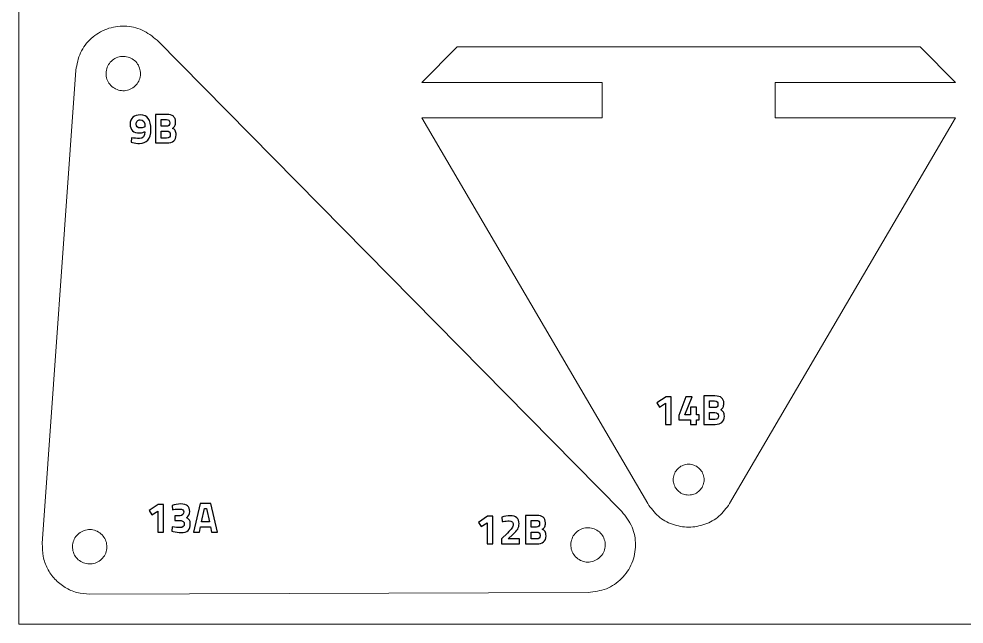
# Model space of a CAD drawing. Header units: millimetres. Extents: x -81 to 463, y -143 to -16.
# Drawn here: x -80.7 to -1, y -129 to -78 of the extents above; entities that cross this region are included whole.
import ezdxf

# ---------------------------------------------------------------- set-up
doc = ezdxf.new("R2010")
doc.units = ezdxf.units.MM
doc.header["$MEASUREMENT"] = 0
doc.layers.add('Layer 1', color=7, linetype='Continuous')

msp = doc.modelspace()

# ---------------------------------------------------------------- linework, layer by layer
at = {"layer": 'Layer 1', "lineweight": 20}
msp.add_open_spline([(-80.65, -129.04), (-80.65, -129.04), (66.881, -129.04), (66.881, -129.04), (66.881, -129.04), (66.881, -129.04), (66.881, -27.017), (66.881, -27.017), (66.881, -27.017), (66.881, -27.017), (-80.65, -27.017), (-80.65, -27.017), (-80.65, -27.017), (-80.65, -27.017), (-80.65, -129.04), (-80.65, -129.04), (-80.65, -129.04), (-80.65, -129.04), (-80.65, -129.04), (-80.65, -129.04)], degree=3, knots=[0, 0, 0, 0, 0.166667, 0.166667, 0.166667, 0.166667, 0.333333, 0.333333, 0.333333, 0.333333, 0.5, 0.5, 0.5, 0.5, 0.666667, 0.666667, 0.666667, 0.666667, 1, 1, 1, 1], dxfattribs=at)
at = {"layer": 'Layer 1', "lineweight": 9}
for points, knots in [([(-69.007, -79.811), (-69.408, -79.487), (-69.809, -79.162), (-70.268, -78.948), (-70.268, -78.948), (-70.719, -78.737), (-71.227, -78.633), (-71.734, -78.621), (-71.734, -78.621), (-72.249, -78.608), (-72.763, -78.69), (-73.242, -78.867), (-73.242, -78.867), (-73.72, -79.043), (-74.164, -79.315), (-74.547, -79.659), (-74.547, -79.659), (-74.924, -79.998), (-75.243, -80.407), (-75.449, -80.861), (-75.449, -80.861), (-75.659, -81.322), (-75.753, -81.829), (-75.846, -82.336)], [0, 0, 0, 0, 0.142857, 0.142857, 0.142857, 0.142857, 0.285714, 0.285714, 0.285714, 0.285714, 0.428571, 0.428571, 0.428571, 0.428571, 0.571429, 0.571429, 0.571429, 0.571429, 0.714286, 0.714286, 0.714286, 0.714286, 1, 1, 1, 1]), ([(-73.298, -82.462), (-73.299, -82.632), (-73.3, -82.803), (-73.264, -82.967), (-73.264, -82.967), (-73.228, -83.129), (-73.157, -83.284), (-73.063, -83.423), (-73.063, -83.423), (-72.968, -83.564), (-72.85, -83.689), (-72.713, -83.789), (-72.713, -83.789), (-72.577, -83.889), (-72.422, -83.965), (-72.259, -84.012), (-72.259, -84.012), (-72.098, -84.058), (-71.93, -84.077), (-71.763, -84.066), (-71.763, -84.066), (-71.594, -84.055), (-71.427, -84.014), (-71.272, -83.946), (-71.272, -83.946), (-71.117, -83.877), (-70.973, -83.782), (-70.851, -83.664), (-70.851, -83.664), (-70.731, -83.548), (-70.631, -83.412), (-70.556, -83.262), (-70.556, -83.262), (-70.481, -83.11), (-70.433, -82.945), (-70.415, -82.776), (-70.415, -82.776), (-70.397, -82.607), (-70.408, -82.436), (-70.449, -82.271), (-70.449, -82.271), (-70.489, -82.109), (-70.557, -81.954), (-70.65, -81.815), (-70.65, -81.815), (-70.744, -81.674), (-70.863, -81.549), (-71, -81.449), (-71, -81.449), (-71.136, -81.349), (-71.291, -81.273), (-71.454, -81.226), (-71.454, -81.226), (-71.614, -81.18), (-71.783, -81.161), (-71.95, -81.172), (-71.95, -81.172), (-72.119, -81.183), (-72.286, -81.224), (-72.441, -81.292), (-72.441, -81.292), (-72.596, -81.361), (-72.738, -81.456), (-72.861, -81.574), (-72.861, -81.574), (-72.983, -81.689), (-73.087, -81.826), (-73.156, -81.976), (-73.156, -81.976), (-73.227, -82.129), (-73.262, -82.295), (-73.298, -82.462)], [0, 0, 0, 0, 0.052632, 0.052632, 0.052632, 0.052632, 0.105263, 0.105263, 0.105263, 0.105263, 0.157895, 0.157895, 0.157895, 0.157895, 0.210526, 0.210526, 0.210526, 0.210526, 0.263158, 0.263158, 0.263158, 0.263158, 0.315789, 0.315789, 0.315789, 0.315789, 0.368421, 0.368421, 0.368421, 0.368421, 0.421053, 0.421053, 0.421053, 0.421053, 0.473684, 0.473684, 0.473684, 0.473684, 0.526316, 0.526316, 0.526316, 0.526316, 0.578947, 0.578947, 0.578947, 0.578947, 0.631579, 0.631579, 0.631579, 0.631579, 0.684211, 0.684211, 0.684211, 0.684211, 0.736842, 0.736842, 0.736842, 0.736842, 0.789474, 0.789474, 0.789474, 0.789474, 0.842105, 0.842105, 0.842105, 0.842105, 0.894737, 0.894737, 0.894737, 0.894737, 1, 1, 1, 1]), ([(-24.207, -118.163), (-24.055, -118.147), (-23.903, -118.132), (-23.761, -118.084), (-23.761, -118.084), (-23.62, -118.036), (-23.488, -117.957), (-23.373, -117.86), (-23.373, -117.86), (-23.257, -117.761), (-23.157, -117.644), (-23.081, -117.513), (-23.081, -117.513), (-23.005, -117.382), (-22.953, -117.236), (-22.927, -117.086), (-22.927, -117.086), (-22.901, -116.939), (-22.901, -116.787), (-22.927, -116.639), (-22.927, -116.639), (-22.953, -116.49), (-23.005, -116.344), (-23.081, -116.213), (-23.081, -116.213), (-23.157, -116.081), (-23.257, -115.963), (-23.373, -115.865), (-23.373, -115.865), (-23.488, -115.769), (-23.62, -115.693), (-23.761, -115.642), (-23.761, -115.642), (-23.903, -115.59), (-24.055, -115.563), (-24.207, -115.563), (-24.207, -115.563), (-24.359, -115.563), (-24.511, -115.59), (-24.654, -115.642), (-24.654, -115.642), (-24.795, -115.693), (-24.926, -115.769), (-25.041, -115.865), (-25.041, -115.865), (-25.158, -115.963), (-25.257, -116.081), (-25.333, -116.213), (-25.333, -116.213), (-25.409, -116.344), (-25.462, -116.49), (-25.488, -116.639), (-25.488, -116.639), (-25.514, -116.787), (-25.514, -116.939), (-25.488, -117.086), (-25.488, -117.086), (-25.462, -117.236), (-25.409, -117.382), (-25.333, -117.513), (-25.333, -117.513), (-25.257, -117.644), (-25.158, -117.761), (-25.041, -117.86), (-25.041, -117.86), (-24.926, -117.957), (-24.795, -118.036), (-24.654, -118.084), (-24.654, -118.084), (-24.511, -118.132), (-24.359, -118.147), (-24.207, -118.163)], [0, 0, 0, 0, 0.052632, 0.052632, 0.052632, 0.052632, 0.105263, 0.105263, 0.105263, 0.105263, 0.157895, 0.157895, 0.157895, 0.157895, 0.210526, 0.210526, 0.210526, 0.210526, 0.263158, 0.263158, 0.263158, 0.263158, 0.315789, 0.315789, 0.315789, 0.315789, 0.368421, 0.368421, 0.368421, 0.368421, 0.421053, 0.421053, 0.421053, 0.421053, 0.473684, 0.473684, 0.473684, 0.473684, 0.526316, 0.526316, 0.526316, 0.526316, 0.578947, 0.578947, 0.578947, 0.578947, 0.631579, 0.631579, 0.631579, 0.631579, 0.684211, 0.684211, 0.684211, 0.684211, 0.736842, 0.736842, 0.736842, 0.736842, 0.789474, 0.789474, 0.789474, 0.789474, 0.842105, 0.842105, 0.842105, 0.842105, 0.894737, 0.894737, 0.894737, 0.894737, 1, 1, 1, 1]), ([(-27.659, -118.884), (-27.383, -119.262), (-27.107, -119.639), (-26.761, -119.942), (-26.761, -119.942), (-26.419, -120.241), (-26.008, -120.467), (-25.574, -120.622), (-25.574, -120.622), (-25.134, -120.779), (-24.671, -120.863), (-24.207, -120.863), (-24.207, -120.863), (-23.744, -120.863), (-23.281, -120.779), (-22.841, -120.622), (-22.841, -120.622), (-22.407, -120.467), (-21.996, -120.241), (-21.654, -119.942), (-21.654, -119.942), (-21.307, -119.639), (-21.031, -119.262), (-20.756, -118.884)], [0, 0, 0, 0, 0.142857, 0.142857, 0.142857, 0.142857, 0.285714, 0.285714, 0.285714, 0.285714, 0.428571, 0.428571, 0.428571, 0.428571, 0.571429, 0.571429, 0.571429, 0.571429, 0.714286, 0.714286, 0.714286, 0.714286, 1, 1, 1, 1]), ([(-32.674, -126.362), (-32.15, -126.3), (-31.626, -126.238), (-31.143, -126.052), (-31.143, -126.052), (-30.668, -125.868), (-30.232, -125.565), (-29.867, -125.197), (-29.867, -125.197), (-29.495, -124.823), (-29.197, -124.382), (-28.996, -123.9), (-28.996, -123.9), (-28.796, -123.418), (-28.693, -122.895), (-28.689, -122.368), (-28.689, -122.368), (-28.685, -121.849), (-28.777, -121.327), (-28.982, -120.861), (-28.982, -120.861), (-29.19, -120.386), (-29.515, -119.971), (-29.84, -119.555)], [0, 0, 0, 0, 0.142857, 0.142857, 0.142857, 0.142857, 0.285714, 0.285714, 0.285714, 0.285714, 0.428571, 0.428571, 0.428571, 0.428571, 0.571429, 0.571429, 0.571429, 0.571429, 0.714286, 0.714286, 0.714286, 0.714286, 1, 1, 1, 1]), ([(-76.13, -122.361), (-76.131, -122.532), (-76.132, -122.702), (-76.096, -122.866), (-76.096, -122.866), (-76.061, -123.028), (-75.989, -123.183), (-75.895, -123.323), (-75.895, -123.323), (-75.8, -123.464), (-75.682, -123.588), (-75.545, -123.688), (-75.545, -123.688), (-75.409, -123.788), (-75.254, -123.864), (-75.091, -123.911), (-75.091, -123.911), (-74.931, -123.958), (-74.762, -123.976), (-74.596, -123.966), (-74.596, -123.966), (-74.426, -123.955), (-74.259, -123.914), (-74.104, -123.845), (-74.104, -123.845), (-73.949, -123.777), (-73.806, -123.681), (-73.684, -123.564), (-73.684, -123.564), (-73.563, -123.448), (-73.463, -123.311), (-73.389, -123.161), (-73.389, -123.161), (-73.314, -123.009), (-73.266, -122.844), (-73.247, -122.675), (-73.247, -122.675), (-73.229, -122.507), (-73.24, -122.335), (-73.281, -122.171), (-73.281, -122.171), (-73.321, -122.008), (-73.389, -121.853), (-73.482, -121.714), (-73.482, -121.714), (-73.576, -121.573), (-73.695, -121.449), (-73.832, -121.349), (-73.832, -121.349), (-73.969, -121.249), (-74.123, -121.172), (-74.286, -121.126), (-74.286, -121.126), (-74.447, -121.079), (-74.615, -121.061), (-74.782, -121.071), (-74.782, -121.071), (-74.951, -121.082), (-75.118, -121.123), (-75.273, -121.192), (-75.273, -121.192), (-75.428, -121.26), (-75.57, -121.356), (-75.694, -121.473), (-75.694, -121.473), (-75.815, -121.589), (-75.919, -121.725), (-75.988, -121.876), (-75.988, -121.876), (-76.059, -122.028), (-76.094, -122.195), (-76.13, -122.361)], [0, 0, 0, 0, 0.052632, 0.052632, 0.052632, 0.052632, 0.105263, 0.105263, 0.105263, 0.105263, 0.157895, 0.157895, 0.157895, 0.157895, 0.210526, 0.210526, 0.210526, 0.210526, 0.263158, 0.263158, 0.263158, 0.263158, 0.315789, 0.315789, 0.315789, 0.315789, 0.368421, 0.368421, 0.368421, 0.368421, 0.421053, 0.421053, 0.421053, 0.421053, 0.473684, 0.473684, 0.473684, 0.473684, 0.526316, 0.526316, 0.526316, 0.526316, 0.578947, 0.578947, 0.578947, 0.578947, 0.631579, 0.631579, 0.631579, 0.631579, 0.684211, 0.684211, 0.684211, 0.684211, 0.736842, 0.736842, 0.736842, 0.736842, 0.789474, 0.789474, 0.789474, 0.789474, 0.842105, 0.842105, 0.842105, 0.842105, 0.894737, 0.894737, 0.894737, 0.894737, 1, 1, 1, 1]), ([(-34.13, -122.205), (-34.132, -122.376), (-34.133, -122.546), (-34.097, -122.71), (-34.097, -122.71), (-34.061, -122.872), (-33.989, -123.028), (-33.896, -123.167), (-33.896, -123.167), (-33.8, -123.308), (-33.682, -123.432), (-33.546, -123.532), (-33.546, -123.532), (-33.409, -123.632), (-33.255, -123.708), (-33.092, -123.755), (-33.092, -123.755), (-32.931, -123.802), (-32.763, -123.82), (-32.596, -123.809), (-32.596, -123.809), (-32.427, -123.799), (-32.259, -123.758), (-32.104, -123.689), (-32.104, -123.689), (-31.949, -123.621), (-31.806, -123.525), (-31.684, -123.408), (-31.684, -123.408), (-31.564, -123.292), (-31.463, -123.155), (-31.389, -123.005), (-31.389, -123.005), (-31.314, -122.853), (-31.266, -122.688), (-31.247, -122.519), (-31.247, -122.519), (-31.229, -122.351), (-31.241, -122.179), (-31.281, -122.015), (-31.281, -122.015), (-31.321, -121.852), (-31.39, -121.697), (-31.482, -121.558), (-31.482, -121.558), (-31.576, -121.417), (-31.695, -121.293), (-31.832, -121.193), (-31.832, -121.193), (-31.969, -121.093), (-32.123, -121.016), (-32.286, -120.969), (-32.286, -120.969), (-32.447, -120.923), (-32.615, -120.905), (-32.782, -120.915), (-32.782, -120.915), (-32.951, -120.926), (-33.119, -120.967), (-33.274, -121.036), (-33.274, -121.036), (-33.428, -121.104), (-33.571, -121.2), (-33.694, -121.317), (-33.694, -121.317), (-33.816, -121.433), (-33.919, -121.569), (-33.989, -121.72), (-33.989, -121.72), (-34.059, -121.872), (-34.095, -122.039), (-34.13, -122.205)], [0, 0, 0, 0, 0.052632, 0.052632, 0.052632, 0.052632, 0.105263, 0.105263, 0.105263, 0.105263, 0.157895, 0.157895, 0.157895, 0.157895, 0.210526, 0.210526, 0.210526, 0.210526, 0.263158, 0.263158, 0.263158, 0.263158, 0.315789, 0.315789, 0.315789, 0.315789, 0.368421, 0.368421, 0.368421, 0.368421, 0.421053, 0.421053, 0.421053, 0.421053, 0.473684, 0.473684, 0.473684, 0.473684, 0.526316, 0.526316, 0.526316, 0.526316, 0.578947, 0.578947, 0.578947, 0.578947, 0.631579, 0.631579, 0.631579, 0.631579, 0.684211, 0.684211, 0.684211, 0.684211, 0.736842, 0.736842, 0.736842, 0.736842, 0.789474, 0.789474, 0.789474, 0.789474, 0.842105, 0.842105, 0.842105, 0.842105, 0.894737, 0.894737, 0.894737, 0.894737, 1, 1, 1, 1]), ([(-78.679, -122.235), (-78.675, -122.603), (-78.672, -122.971), (-78.606, -123.33), (-78.606, -123.33), (-78.54, -123.685), (-78.411, -124.031), (-78.243, -124.354), (-78.243, -124.354), (-78.072, -124.68), (-77.86, -124.983), (-77.61, -125.25), (-77.61, -125.25), (-77.36, -125.518), (-77.073, -125.749), (-76.758, -125.941), (-76.758, -125.941), (-76.448, -126.131), (-76.111, -126.282), (-75.761, -126.372), (-75.761, -126.372), (-75.407, -126.463), (-75.041, -126.49), (-74.674, -126.518)], [0, 0, 0, 0, 0.142857, 0.142857, 0.142857, 0.142857, 0.285714, 0.285714, 0.285714, 0.285714, 0.428571, 0.428571, 0.428571, 0.428571, 0.571429, 0.571429, 0.571429, 0.571429, 0.714286, 0.714286, 0.714286, 0.714286, 1, 1, 1, 1])]:
    msp.add_open_spline(points, degree=3, knots=knots, dxfattribs=at)
for points in [[(-69.007, -79.811), (-69.007, -79.811), (-29.84, -119.554), (-29.84, -119.554)], [(-46.707, -83.363), (-46.707, -83.363), (-43.707, -80.363), (-43.707, -80.363)], [(-43.707, -80.363), (-43.707, -80.363), (-4.707, -80.363), (-4.707, -80.363)], [(-4.707, -80.363), (-4.707, -80.363), (-1.707, -83.363), (-1.707, -83.363)], [(-78.679, -122.236), (-78.679, -122.236), (-75.846, -82.335), (-75.846, -82.335)], [(-73.298, -82.462), (-73.298, -82.462), (-73.298, -82.462), (-73.298, -82.462)], [(-31.507, -83.363), (-31.507, -83.363), (-46.707, -83.363), (-46.707, -83.363)], [(-31.507, -86.363), (-31.507, -86.363), (-31.507, -83.363), (-31.507, -83.363)], [(-1.707, -83.363), (-1.707, -83.363), (-16.907, -83.363), (-16.907, -83.363)], [(-16.907, -83.363), (-16.907, -83.363), (-16.907, -86.363), (-16.907, -86.363)], [(-46.707, -86.363), (-46.707, -86.363), (-31.507, -86.363), (-31.507, -86.363)], [(-27.659, -118.884), (-27.659, -118.884), (-46.707, -86.363), (-46.707, -86.363)], [(-1.707, -86.363), (-1.707, -86.363), (-20.756, -118.884), (-20.756, -118.884)], [(-16.907, -86.363), (-16.907, -86.363), (-1.707, -86.363), (-1.707, -86.363)], [(-24.207, -118.163), (-24.207, -118.163), (-24.207, -118.163), (-24.207, -118.163)], [(-76.13, -122.361), (-76.13, -122.361), (-76.13, -122.361), (-76.13, -122.361)], [(-34.13, -122.205), (-34.13, -122.205), (-34.13, -122.205), (-34.13, -122.205)], [(-32.674, -126.362), (-32.674, -126.362), (-74.674, -126.518), (-74.674, -126.518)]]:
    msp.add_open_spline(points, degree=3, dxfattribs=at)
at = {"layer": 'Layer 1'}
for points, knots in [([(-70.499, -88.093), (-70.187, -88.093), (-70.03, -87.902), (-70.03, -87.521), (-70.03, -87.521), (-70.03, -87.521), (-70.104, -87.546), (-70.104, -87.546), (-70.104, -87.546), (-70.267, -87.6), (-70.39, -87.627), (-70.475, -87.627), (-70.475, -87.627), (-70.731, -87.627), (-70.929, -87.564), (-71.067, -87.44), (-71.067, -87.44), (-71.206, -87.315), (-71.276, -87.13), (-71.276, -86.884), (-71.276, -86.884), (-71.276, -86.638), (-71.199, -86.447), (-71.046, -86.309), (-71.046, -86.309), (-70.893, -86.172), (-70.677, -86.103), (-70.395, -86.103), (-70.395, -86.103), (-70.114, -86.103), (-69.9, -86.207), (-69.752, -86.415), (-69.752, -86.415), (-69.603, -86.623), (-69.529, -86.932), (-69.529, -87.343), (-69.529, -87.343), (-69.529, -87.753), (-69.612, -88.051), (-69.776, -88.237), (-69.776, -88.237), (-69.941, -88.423), (-70.182, -88.516), (-70.499, -88.516), (-70.499, -88.516), (-70.683, -88.516), (-70.879, -88.49), (-71.089, -88.438), (-71.089, -88.438), (-71.089, -88.438), (-71.198, -88.413), (-71.198, -88.413), (-71.198, -88.413), (-71.198, -88.413), (-71.156, -88.04), (-71.156, -88.04), (-71.156, -88.04), (-70.916, -88.075), (-70.697, -88.093), (-70.499, -88.093)], [0, 0, 0, 0, 0.0625, 0.0625, 0.0625, 0.0625, 0.125, 0.125, 0.125, 0.125, 0.1875, 0.1875, 0.1875, 0.1875, 0.25, 0.25, 0.25, 0.25, 0.3125, 0.3125, 0.3125, 0.3125, 0.375, 0.375, 0.375, 0.375, 0.4375, 0.4375, 0.4375, 0.4375, 0.5, 0.5, 0.5, 0.5, 0.5625, 0.5625, 0.5625, 0.5625, 0.625, 0.625, 0.625, 0.625, 0.6875, 0.6875, 0.6875, 0.6875, 0.75, 0.75, 0.75, 0.75, 0.8125, 0.8125, 0.8125, 0.8125, 0.875, 0.875, 0.875, 0.875, 1, 1, 1, 1]), ([(-70.433, -87.204), (-70.324, -87.204), (-70.208, -87.182), (-70.083, -87.14), (-70.083, -87.14), (-70.083, -87.14), (-70.027, -87.122), (-70.027, -87.122), (-70.027, -87.122), (-70.027, -86.725), (-70.159, -86.526), (-70.422, -86.526), (-70.422, -86.526), (-70.535, -86.526), (-70.622, -86.557), (-70.683, -86.62), (-70.683, -86.62), (-70.744, -86.682), (-70.775, -86.77), (-70.775, -86.882), (-70.775, -86.882), (-70.775, -87.097), (-70.661, -87.204), (-70.433, -87.204)], [0, 0, 0, 0, 0.142857, 0.142857, 0.142857, 0.142857, 0.285714, 0.285714, 0.285714, 0.285714, 0.428571, 0.428571, 0.428571, 0.428571, 0.571429, 0.571429, 0.571429, 0.571429, 0.714286, 0.714286, 0.714286, 0.714286, 1, 1, 1, 1]), ([(-69.138, -86.075), (-69.138, -86.075), (-68.196, -86.075), (-68.196, -86.075), (-68.196, -86.075), (-67.947, -86.075), (-67.76, -86.125), (-67.635, -86.225), (-67.635, -86.225), (-67.51, -86.325), (-67.448, -86.486), (-67.448, -86.71), (-67.448, -86.71), (-67.448, -86.844), (-67.468, -86.95), (-67.508, -87.029), (-67.508, -87.029), (-67.548, -87.108), (-67.616, -87.178), (-67.713, -87.239), (-67.713, -87.239), (-67.607, -87.284), (-67.528, -87.348), (-67.478, -87.433), (-67.478, -87.433), (-67.427, -87.517), (-67.402, -87.635), (-67.402, -87.786), (-67.402, -87.786), (-67.402, -88.018), (-67.47, -88.191), (-67.607, -88.304), (-67.607, -88.304), (-67.743, -88.417), (-67.935, -88.474), (-68.182, -88.474), (-68.182, -88.474), (-68.182, -88.474), (-69.138, -88.474), (-69.138, -88.474), (-69.138, -88.474), (-69.138, -88.474), (-69.138, -86.075), (-69.138, -86.075)], [0, 0, 0, 0, 0.083333, 0.083333, 0.083333, 0.083333, 0.166667, 0.166667, 0.166667, 0.166667, 0.25, 0.25, 0.25, 0.25, 0.333333, 0.333333, 0.333333, 0.333333, 0.416667, 0.416667, 0.416667, 0.416667, 0.5, 0.5, 0.5, 0.5, 0.583333, 0.583333, 0.583333, 0.583333, 0.666667, 0.666667, 0.666667, 0.666667, 0.75, 0.75, 0.75, 0.75, 0.833333, 0.833333, 0.833333, 0.833333, 1, 1, 1, 1]), ([(-68.221, -86.491), (-68.221, -86.491), (-68.651, -86.491), (-68.651, -86.491), (-68.651, -86.491), (-68.651, -86.491), (-68.651, -87.062), (-68.651, -87.062), (-68.651, -87.062), (-68.651, -87.062), (-68.217, -87.062), (-68.217, -87.062), (-68.217, -87.062), (-68.034, -87.062), (-67.942, -86.967), (-67.942, -86.777), (-67.942, -86.777), (-67.942, -86.586), (-68.035, -86.491), (-68.221, -86.491)], [0, 0, 0, 0, 0.166667, 0.166667, 0.166667, 0.166667, 0.333333, 0.333333, 0.333333, 0.333333, 0.5, 0.5, 0.5, 0.5, 0.666667, 0.666667, 0.666667, 0.666667, 1, 1, 1, 1]), ([(-68.206, -87.472), (-68.206, -87.472), (-68.651, -87.472), (-68.651, -87.472), (-68.651, -87.472), (-68.651, -87.472), (-68.651, -88.057), (-68.651, -88.057), (-68.651, -88.057), (-68.651, -88.057), (-68.206, -88.057), (-68.206, -88.057), (-68.206, -88.057), (-68.101, -88.057), (-68.022, -88.036), (-67.972, -87.994), (-67.972, -87.994), (-67.921, -87.951), (-67.896, -87.874), (-67.896, -87.761), (-67.896, -87.761), (-67.896, -87.568), (-67.999, -87.472), (-68.206, -87.472)], [0, 0, 0, 0, 0.142857, 0.142857, 0.142857, 0.142857, 0.285714, 0.285714, 0.285714, 0.285714, 0.428571, 0.428571, 0.428571, 0.428571, 0.571429, 0.571429, 0.571429, 0.571429, 0.714286, 0.714286, 0.714286, 0.714286, 1, 1, 1, 1]), ([(-25.672, -109.873), (-25.672, -109.873), (-25.672, -112.201), (-25.672, -112.201), (-25.672, -112.201), (-25.672, -112.201), (-26.159, -112.201), (-26.159, -112.201), (-26.159, -112.201), (-26.159, -112.201), (-26.159, -110.423), (-26.159, -110.423), (-26.159, -110.423), (-26.159, -110.423), (-26.663, -110.748), (-26.663, -110.748), (-26.663, -110.748), (-26.663, -110.748), (-26.886, -110.384), (-26.886, -110.384), (-26.886, -110.384), (-26.886, -110.384), (-26.116, -109.873), (-26.116, -109.873), (-26.116, -109.873), (-26.116, -109.873), (-25.672, -109.873), (-25.672, -109.873)], [0, 0, 0, 0, 0.125, 0.125, 0.125, 0.125, 0.25, 0.25, 0.25, 0.25, 0.375, 0.375, 0.375, 0.375, 0.5, 0.5, 0.5, 0.5, 0.625, 0.625, 0.625, 0.625, 0.75, 0.75, 0.75, 0.75, 1, 1, 1, 1]), ([(-24.042, -112.201), (-24.042, -112.201), (-24.042, -111.817), (-24.042, -111.817), (-24.042, -111.817), (-24.042, -111.817), (-25.03, -111.817), (-25.03, -111.817), (-25.03, -111.817), (-25.03, -111.817), (-25.03, -111.446), (-25.03, -111.446), (-25.03, -111.446), (-25.03, -111.446), (-24.455, -109.873), (-24.455, -109.873), (-24.455, -109.873), (-24.455, -109.873), (-23.919, -109.873), (-23.919, -109.873), (-23.919, -109.873), (-23.919, -109.873), (-24.543, -111.393), (-24.543, -111.393), (-24.543, -111.393), (-24.543, -111.393), (-24.042, -111.393), (-24.042, -111.393), (-24.042, -111.393), (-24.042, -111.393), (-24.042, -110.741), (-24.042, -110.741), (-24.042, -110.741), (-24.042, -110.741), (-23.555, -110.741), (-23.555, -110.741), (-23.555, -110.741), (-23.555, -110.741), (-23.555, -111.393), (-23.555, -111.393), (-23.555, -111.393), (-23.555, -111.393), (-23.333, -111.393), (-23.333, -111.393), (-23.333, -111.393), (-23.333, -111.393), (-23.333, -111.817), (-23.333, -111.817), (-23.333, -111.817), (-23.333, -111.817), (-23.555, -111.817), (-23.555, -111.817), (-23.555, -111.817), (-23.555, -111.817), (-23.555, -112.201), (-23.555, -112.201), (-23.555, -112.201), (-23.555, -112.201), (-24.042, -112.201), (-24.042, -112.201)], [0, 0, 0, 0, 0.0625, 0.0625, 0.0625, 0.0625, 0.125, 0.125, 0.125, 0.125, 0.1875, 0.1875, 0.1875, 0.1875, 0.25, 0.25, 0.25, 0.25, 0.3125, 0.3125, 0.3125, 0.3125, 0.375, 0.375, 0.375, 0.375, 0.4375, 0.4375, 0.4375, 0.4375, 0.5, 0.5, 0.5, 0.5, 0.5625, 0.5625, 0.5625, 0.5625, 0.625, 0.625, 0.625, 0.625, 0.6875, 0.6875, 0.6875, 0.6875, 0.75, 0.75, 0.75, 0.75, 0.8125, 0.8125, 0.8125, 0.8125, 0.875, 0.875, 0.875, 0.875, 1, 1, 1, 1]), ([(-22.934, -109.802), (-22.934, -109.802), (-21.992, -109.802), (-21.992, -109.802), (-21.992, -109.802), (-21.743, -109.802), (-21.556, -109.852), (-21.431, -109.952), (-21.431, -109.952), (-21.307, -110.052), (-21.244, -110.214), (-21.244, -110.437), (-21.244, -110.437), (-21.244, -110.571), (-21.265, -110.678), (-21.305, -110.757), (-21.305, -110.757), (-21.345, -110.835), (-21.413, -110.905), (-21.509, -110.966), (-21.509, -110.966), (-21.403, -111.011), (-21.325, -111.076), (-21.274, -111.16), (-21.274, -111.16), (-21.224, -111.245), (-21.199, -111.363), (-21.199, -111.513), (-21.199, -111.513), (-21.199, -111.746), (-21.267, -111.919), (-21.403, -112.032), (-21.403, -112.032), (-21.54, -112.145), (-21.731, -112.201), (-21.978, -112.201), (-21.978, -112.201), (-21.978, -112.201), (-22.934, -112.201), (-22.934, -112.201), (-22.934, -112.201), (-22.934, -112.201), (-22.934, -109.802), (-22.934, -109.802)], [0, 0, 0, 0, 0.083333, 0.083333, 0.083333, 0.083333, 0.166667, 0.166667, 0.166667, 0.166667, 0.25, 0.25, 0.25, 0.25, 0.333333, 0.333333, 0.333333, 0.333333, 0.416667, 0.416667, 0.416667, 0.416667, 0.5, 0.5, 0.5, 0.5, 0.583333, 0.583333, 0.583333, 0.583333, 0.666667, 0.666667, 0.666667, 0.666667, 0.75, 0.75, 0.75, 0.75, 0.833333, 0.833333, 0.833333, 0.833333, 1, 1, 1, 1]), ([(-22.017, -110.219), (-22.017, -110.219), (-22.448, -110.219), (-22.448, -110.219), (-22.448, -110.219), (-22.448, -110.219), (-22.448, -110.79), (-22.448, -110.79), (-22.448, -110.79), (-22.448, -110.79), (-22.014, -110.79), (-22.014, -110.79), (-22.014, -110.79), (-21.83, -110.79), (-21.738, -110.695), (-21.738, -110.504), (-21.738, -110.504), (-21.738, -110.314), (-21.831, -110.219), (-22.017, -110.219)], [0, 0, 0, 0, 0.166667, 0.166667, 0.166667, 0.166667, 0.333333, 0.333333, 0.333333, 0.333333, 0.5, 0.5, 0.5, 0.5, 0.666667, 0.666667, 0.666667, 0.666667, 1, 1, 1, 1]), ([(-22.003, -111.199), (-22.003, -111.199), (-22.448, -111.199), (-22.448, -111.199), (-22.448, -111.199), (-22.448, -111.199), (-22.448, -111.785), (-22.448, -111.785), (-22.448, -111.785), (-22.448, -111.785), (-22.003, -111.785), (-22.003, -111.785), (-22.003, -111.785), (-21.897, -111.785), (-21.819, -111.764), (-21.768, -111.721), (-21.768, -111.721), (-21.718, -111.679), (-21.693, -111.602), (-21.693, -111.489), (-21.693, -111.489), (-21.693, -111.296), (-21.796, -111.199), (-22.003, -111.199)], [0, 0, 0, 0, 0.142857, 0.142857, 0.142857, 0.142857, 0.285714, 0.285714, 0.285714, 0.285714, 0.428571, 0.428571, 0.428571, 0.428571, 0.571429, 0.571429, 0.571429, 0.571429, 0.714286, 0.714286, 0.714286, 0.714286, 1, 1, 1, 1]), ([(-68.462, -118.954), (-68.462, -118.954), (-68.462, -121.282), (-68.462, -121.282), (-68.462, -121.282), (-68.462, -121.282), (-68.949, -121.282), (-68.949, -121.282), (-68.949, -121.282), (-68.949, -121.282), (-68.949, -119.504), (-68.949, -119.504), (-68.949, -119.504), (-68.949, -119.504), (-69.454, -119.828), (-69.454, -119.828), (-69.454, -119.828), (-69.454, -119.828), (-69.676, -119.465), (-69.676, -119.465), (-69.676, -119.465), (-69.676, -119.465), (-68.907, -118.954), (-68.907, -118.954), (-68.907, -118.954), (-68.907, -118.954), (-68.462, -118.954), (-68.462, -118.954)], [0, 0, 0, 0, 0.125, 0.125, 0.125, 0.125, 0.25, 0.25, 0.25, 0.25, 0.375, 0.375, 0.375, 0.375, 0.5, 0.5, 0.5, 0.5, 0.625, 0.625, 0.625, 0.625, 0.75, 0.75, 0.75, 0.75, 1, 1, 1, 1]), ([(-67.743, -119.038), (-67.526, -118.954), (-67.285, -118.911), (-67.018, -118.911), (-67.018, -118.911), (-66.751, -118.911), (-66.556, -118.962), (-66.434, -119.065), (-66.434, -119.065), (-66.311, -119.167), (-66.25, -119.331), (-66.25, -119.557), (-66.25, -119.557), (-66.25, -119.782), (-66.341, -119.955), (-66.522, -120.075), (-66.522, -120.075), (-66.409, -120.136), (-66.329, -120.2), (-66.28, -120.266), (-66.28, -120.266), (-66.232, -120.332), (-66.208, -120.436), (-66.208, -120.58), (-66.208, -120.58), (-66.208, -120.831), (-66.271, -121.018), (-66.397, -121.141), (-66.397, -121.141), (-66.522, -121.263), (-66.724, -121.324), (-67.002, -121.324), (-67.002, -121.324), (-67.206, -121.324), (-67.421, -121.294), (-67.647, -121.232), (-67.647, -121.232), (-67.647, -121.232), (-67.76, -121.204), (-67.76, -121.204), (-67.76, -121.204), (-67.76, -121.204), (-67.736, -120.834), (-67.736, -120.834), (-67.736, -120.834), (-67.472, -120.879), (-67.251, -120.901), (-67.072, -120.901), (-67.072, -120.901), (-66.83, -120.901), (-66.709, -120.797), (-66.709, -120.59), (-66.709, -120.59), (-66.709, -120.503), (-66.74, -120.434), (-66.802, -120.382), (-66.802, -120.382), (-66.865, -120.331), (-66.947, -120.305), (-67.048, -120.305), (-67.048, -120.305), (-67.048, -120.305), (-67.517, -120.305), (-67.517, -120.305), (-67.517, -120.305), (-67.517, -120.305), (-67.517, -119.902), (-67.517, -119.902), (-67.517, -119.902), (-67.517, -119.902), (-67.048, -119.902), (-67.048, -119.902), (-67.048, -119.902), (-66.97, -119.902), (-66.901, -119.87), (-66.841, -119.804), (-66.841, -119.804), (-66.781, -119.738), (-66.751, -119.665), (-66.751, -119.585), (-66.751, -119.585), (-66.751, -119.418), (-66.868, -119.335), (-67.1, -119.335), (-67.1, -119.335), (-67.263, -119.335), (-67.436, -119.351), (-67.619, -119.384), (-67.619, -119.384), (-67.619, -119.384), (-67.711, -119.398), (-67.711, -119.398), (-67.711, -119.398), (-67.711, -119.398), (-67.743, -119.038), (-67.743, -119.038)], [0, 0, 0, 0, 0.04, 0.04, 0.04, 0.04, 0.08, 0.08, 0.08, 0.08, 0.12, 0.12, 0.12, 0.12, 0.16, 0.16, 0.16, 0.16, 0.2, 0.2, 0.2, 0.2, 0.24, 0.24, 0.24, 0.24, 0.28, 0.28, 0.28, 0.28, 0.32, 0.32, 0.32, 0.32, 0.36, 0.36, 0.36, 0.36, 0.4, 0.4, 0.4, 0.4, 0.44, 0.44, 0.44, 0.44, 0.48, 0.48, 0.48, 0.48, 0.52, 0.52, 0.52, 0.52, 0.56, 0.56, 0.56, 0.56, 0.6, 0.6, 0.6, 0.6, 0.64, 0.64, 0.64, 0.64, 0.68, 0.68, 0.68, 0.68, 0.72, 0.72, 0.72, 0.72, 0.76, 0.76, 0.76, 0.76, 0.8, 0.8, 0.8, 0.8, 0.84, 0.84, 0.84, 0.84, 0.88, 0.88, 0.88, 0.88, 0.92, 0.92, 0.92, 0.92, 1, 1, 1, 1]), ([(-65.926, -121.282), (-65.926, -121.282), (-65.386, -118.883), (-65.386, -118.883), (-65.386, -118.883), (-65.386, -118.883), (-64.462, -118.883), (-64.462, -118.883), (-64.462, -118.883), (-64.462, -118.883), (-63.922, -121.282), (-63.922, -121.282), (-63.922, -121.282), (-63.922, -121.282), (-64.409, -121.282), (-64.409, -121.282), (-64.409, -121.282), (-64.409, -121.282), (-64.504, -120.848), (-64.504, -120.848), (-64.504, -120.848), (-64.504, -120.848), (-65.344, -120.848), (-65.344, -120.848), (-65.344, -120.848), (-65.344, -120.848), (-65.439, -121.282), (-65.439, -121.282), (-65.439, -121.282), (-65.439, -121.282), (-65.926, -121.282), (-65.926, -121.282)], [0, 0, 0, 0, 0.111111, 0.111111, 0.111111, 0.111111, 0.222222, 0.222222, 0.222222, 0.222222, 0.333333, 0.333333, 0.333333, 0.333333, 0.444444, 0.444444, 0.444444, 0.444444, 0.555556, 0.555556, 0.555556, 0.555556, 0.666667, 0.666667, 0.666667, 0.666667, 0.777778, 0.777778, 0.777778, 0.777778, 1, 1, 1, 1]), ([(-65.008, -119.285), (-65.008, -119.285), (-65.252, -120.424), (-65.252, -120.424), (-65.252, -120.424), (-65.252, -120.424), (-64.596, -120.424), (-64.596, -120.424), (-64.596, -120.424), (-64.596, -120.424), (-64.839, -119.285), (-64.839, -119.285), (-64.839, -119.285), (-64.839, -119.285), (-65.008, -119.285), (-65.008, -119.285)], [0, 0, 0, 0, 0.2, 0.2, 0.2, 0.2, 0.4, 0.4, 0.4, 0.4, 0.6, 0.6, 0.6, 0.6, 1, 1, 1, 1]), ([(-40.702, -119.948), (-40.702, -119.948), (-40.702, -122.277), (-40.702, -122.277), (-40.702, -122.277), (-40.702, -122.277), (-41.189, -122.277), (-41.189, -122.277), (-41.189, -122.277), (-41.189, -122.277), (-41.189, -120.499), (-41.189, -120.499), (-41.189, -120.499), (-41.189, -120.499), (-41.694, -120.823), (-41.694, -120.823), (-41.694, -120.823), (-41.694, -120.823), (-41.916, -120.46), (-41.916, -120.46), (-41.916, -120.46), (-41.916, -120.46), (-41.147, -119.948), (-41.147, -119.948), (-41.147, -119.948), (-41.147, -119.948), (-40.702, -119.948), (-40.702, -119.948)], [0, 0, 0, 0, 0.125, 0.125, 0.125, 0.125, 0.25, 0.25, 0.25, 0.25, 0.375, 0.375, 0.375, 0.375, 0.5, 0.5, 0.5, 0.5, 0.625, 0.625, 0.625, 0.625, 0.75, 0.75, 0.75, 0.75, 1, 1, 1, 1]), ([(-38.462, -122.277), (-38.462, -122.277), (-39.972, -122.277), (-39.972, -122.277), (-39.972, -122.277), (-39.972, -122.277), (-39.972, -121.864), (-39.972, -121.864), (-39.972, -121.864), (-39.972, -121.864), (-39.475, -121.359), (-39.475, -121.359), (-39.475, -121.359), (-39.298, -121.178), (-39.175, -121.039), (-39.106, -120.943), (-39.106, -120.943), (-39.036, -120.847), (-39.002, -120.744), (-39.002, -120.634), (-39.002, -120.634), (-39.002, -120.525), (-39.031, -120.448), (-39.088, -120.403), (-39.088, -120.403), (-39.146, -120.359), (-39.228, -120.336), (-39.333, -120.336), (-39.333, -120.336), (-39.491, -120.336), (-39.663, -120.35), (-39.848, -120.379), (-39.848, -120.379), (-39.848, -120.379), (-39.933, -120.389), (-39.933, -120.389), (-39.933, -120.389), (-39.933, -120.389), (-39.958, -120.012), (-39.958, -120.012), (-39.958, -120.012), (-39.727, -119.941), (-39.489, -119.906), (-39.242, -119.906), (-39.242, -119.906), (-38.748, -119.906), (-38.501, -120.128), (-38.501, -120.573), (-38.501, -120.573), (-38.501, -120.747), (-38.538, -120.897), (-38.614, -121.024), (-38.614, -121.024), (-38.689, -121.151), (-38.825, -121.305), (-39.023, -121.486), (-39.023, -121.486), (-39.023, -121.486), (-39.429, -121.853), (-39.429, -121.853), (-39.429, -121.853), (-39.429, -121.853), (-38.462, -121.853), (-38.462, -121.853), (-38.462, -121.853), (-38.462, -121.853), (-38.462, -122.277), (-38.462, -122.277)], [0, 0, 0, 0, 0.055556, 0.055556, 0.055556, 0.055556, 0.111111, 0.111111, 0.111111, 0.111111, 0.166667, 0.166667, 0.166667, 0.166667, 0.222222, 0.222222, 0.222222, 0.222222, 0.277778, 0.277778, 0.277778, 0.277778, 0.333333, 0.333333, 0.333333, 0.333333, 0.388889, 0.388889, 0.388889, 0.388889, 0.444444, 0.444444, 0.444444, 0.444444, 0.5, 0.5, 0.5, 0.5, 0.555556, 0.555556, 0.555556, 0.555556, 0.611111, 0.611111, 0.611111, 0.611111, 0.666667, 0.666667, 0.666667, 0.666667, 0.722222, 0.722222, 0.722222, 0.722222, 0.777778, 0.777778, 0.777778, 0.777778, 0.833333, 0.833333, 0.833333, 0.833333, 0.888889, 0.888889, 0.888889, 0.888889, 1, 1, 1, 1]), ([(-37.965, -119.878), (-37.965, -119.878), (-37.023, -119.878), (-37.023, -119.878), (-37.023, -119.878), (-36.773, -119.878), (-36.586, -119.928), (-36.462, -120.028), (-36.462, -120.028), (-36.337, -120.128), (-36.275, -120.289), (-36.275, -120.513), (-36.275, -120.513), (-36.275, -120.647), (-36.295, -120.753), (-36.335, -120.832), (-36.335, -120.832), (-36.375, -120.911), (-36.443, -120.981), (-36.539, -121.042), (-36.539, -121.042), (-36.434, -121.087), (-36.355, -121.151), (-36.305, -121.236), (-36.305, -121.236), (-36.254, -121.321), (-36.229, -121.438), (-36.229, -121.589), (-36.229, -121.589), (-36.229, -121.821), (-36.297, -121.994), (-36.434, -122.107), (-36.434, -122.107), (-36.57, -122.22), (-36.762, -122.277), (-37.009, -122.277), (-37.009, -122.277), (-37.009, -122.277), (-37.965, -122.277), (-37.965, -122.277), (-37.965, -122.277), (-37.965, -122.277), (-37.965, -119.878), (-37.965, -119.878)], [0, 0, 0, 0, 0.083333, 0.083333, 0.083333, 0.083333, 0.166667, 0.166667, 0.166667, 0.166667, 0.25, 0.25, 0.25, 0.25, 0.333333, 0.333333, 0.333333, 0.333333, 0.416667, 0.416667, 0.416667, 0.416667, 0.5, 0.5, 0.5, 0.5, 0.583333, 0.583333, 0.583333, 0.583333, 0.666667, 0.666667, 0.666667, 0.666667, 0.75, 0.75, 0.75, 0.75, 0.833333, 0.833333, 0.833333, 0.833333, 1, 1, 1, 1]), ([(-37.047, -120.294), (-37.047, -120.294), (-37.478, -120.294), (-37.478, -120.294), (-37.478, -120.294), (-37.478, -120.294), (-37.478, -120.865), (-37.478, -120.865), (-37.478, -120.865), (-37.478, -120.865), (-37.044, -120.865), (-37.044, -120.865), (-37.044, -120.865), (-36.86, -120.865), (-36.769, -120.77), (-36.769, -120.58), (-36.769, -120.58), (-36.769, -120.389), (-36.862, -120.294), (-37.047, -120.294)], [0, 0, 0, 0, 0.166667, 0.166667, 0.166667, 0.166667, 0.333333, 0.333333, 0.333333, 0.333333, 0.5, 0.5, 0.5, 0.5, 0.666667, 0.666667, 0.666667, 0.666667, 1, 1, 1, 1]), ([(-37.033, -121.275), (-37.033, -121.275), (-37.478, -121.275), (-37.478, -121.275), (-37.478, -121.275), (-37.478, -121.275), (-37.478, -121.86), (-37.478, -121.86), (-37.478, -121.86), (-37.478, -121.86), (-37.033, -121.86), (-37.033, -121.86), (-37.033, -121.86), (-36.927, -121.86), (-36.849, -121.839), (-36.799, -121.797), (-36.799, -121.797), (-36.748, -121.754), (-36.723, -121.677), (-36.723, -121.564), (-36.723, -121.564), (-36.723, -121.371), (-36.826, -121.275), (-37.033, -121.275)], [0, 0, 0, 0, 0.142857, 0.142857, 0.142857, 0.142857, 0.285714, 0.285714, 0.285714, 0.285714, 0.428571, 0.428571, 0.428571, 0.428571, 0.571429, 0.571429, 0.571429, 0.571429, 0.714286, 0.714286, 0.714286, 0.714286, 1, 1, 1, 1])]:
    msp.add_open_spline(points, degree=3, knots=knots, dxfattribs=at)

doc.saveas('drawing.dxf')
